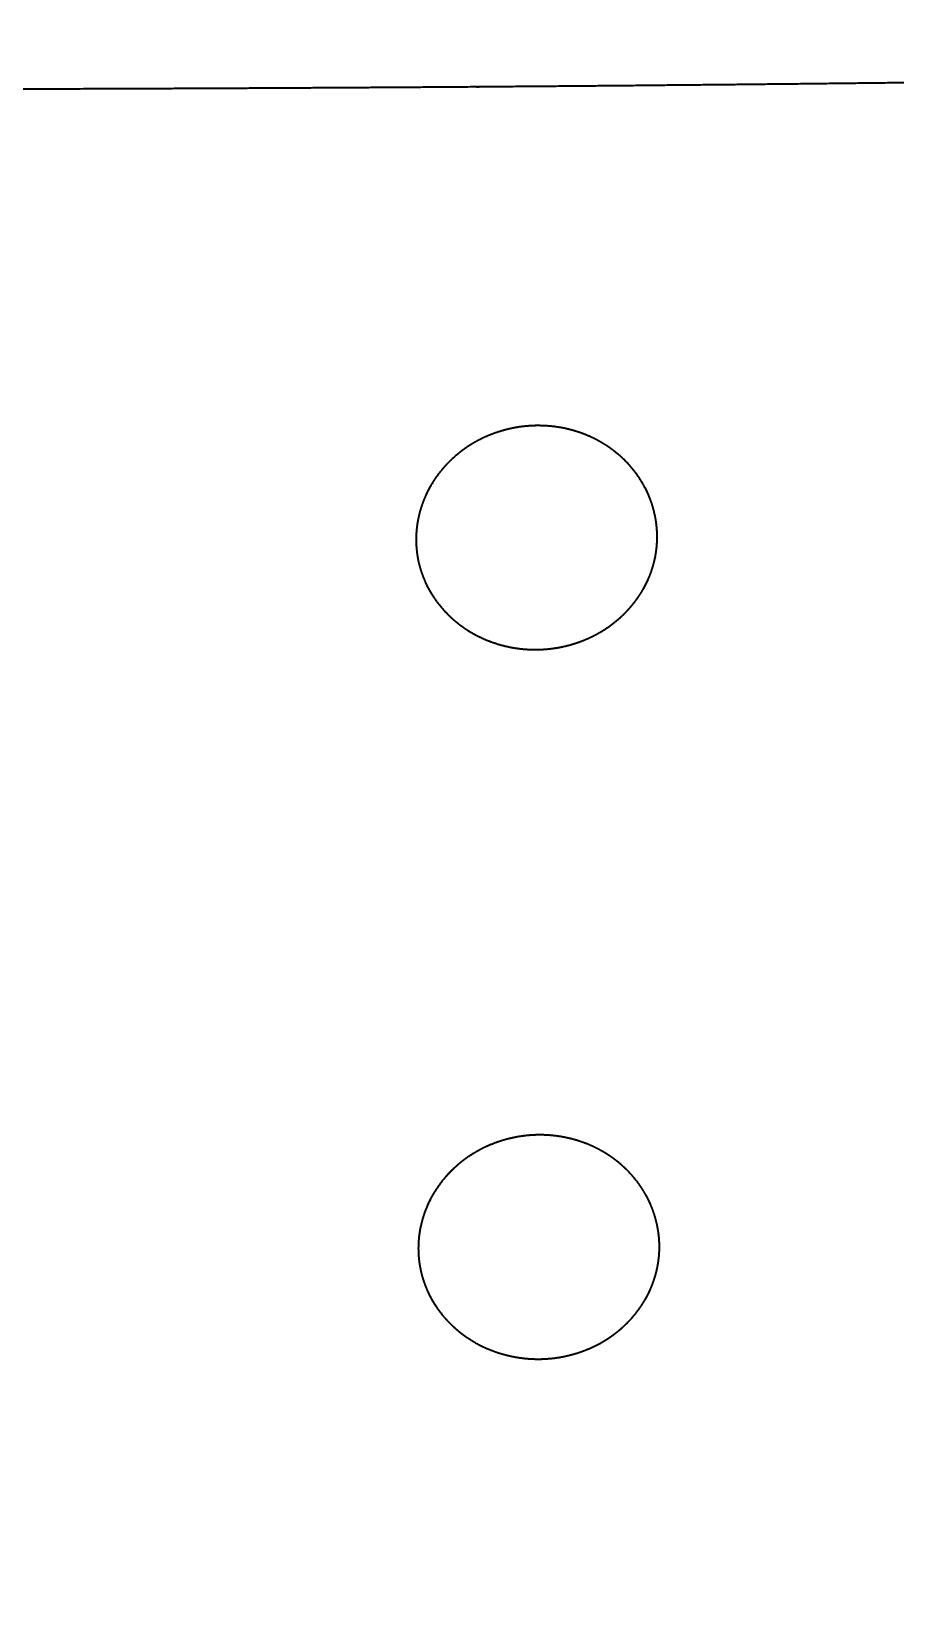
# Model space of a CAD drawing. Header units: millimetres. Extents: x 0 to 2650, y -1173 to 718.
# Drawn here: x 743.1 to 875.6, y 474.3 to 717.9 of the extents above; entities that cross this region are included whole.
import ezdxf

# ---------------------------------------------------------------- set-up
doc = ezdxf.new("R2010")
doc.units = ezdxf.units.MM
doc.layers.add('Blocks', color=7, linetype='Continuous')
doc.layers.add('Blocks$Inner', color=7, linetype='Continuous', lineweight=25, true_color=0x007f00)
doc.layers.add('Blocks$Outline', color=7, linetype='Continuous', lineweight=35, true_color=0xff3f3f)

# ---------------------------------------------------------------- blocks, each defined once
blk = doc.blocks.new('Balcony Lounge Bench Front')
at = {"layer": 'Blocks$Inner'}
for points, knots in [([(1229.03, 717.67), (1217.41, 717.37), (1205.79, 717.05), (1194.16, 716.74), (1170.93, 716.12), (1147.69, 715.51), (1124.44, 714.92), (1105.37, 714.44), (1085.8, 713.96), (1065.73, 713.49), (1038.53, 712.85), (1011.88, 712.28), (985.8, 711.77), (985.48, 711.76), (985.16, 711.76), (984.84, 711.75), (964.78, 711.36), (944.61, 711.01), (924.33, 710.69), (909.44, 710.46), (894.76, 710.26), (880.3, 710.08), (866.32, 709.91), (852.72, 709.76), (839.5, 709.64), (839.34, 709.64), (839.19, 709.64), (839.03, 709.63), (815.29, 709.41), (791.32, 709.25), (767.57, 709.15), (746.77, 709.06), (725.79, 709.01), (704.99, 709.01)], [483.749244, 483.749244, 483.749244, 483.749244, 518.814716, 518.814716, 518.814716, 588.890593, 588.890593, 588.890593, 647.860592, 647.860592, 647.860592, 728.074023, 728.074023, 728.074023, 729.039601, 729.039601, 729.039601, 789.695526, 789.695526, 789.695526, 833.799507, 833.799507, 833.799507, 874.65809, 874.65809, 874.65809, 875.123687, 875.123687, 875.123687, 946.622931, 946.622931, 946.622931, 1009.202222, 1009.202222, 1009.202222, 1009.202222]), ([(820.8, 657.46), (820.69, 657.46), (820.59, 657.46), (820.49, 657.46), (819.98, 657.45), (819.47, 657.42), (818.36, 657.32), (817.76, 657.23), (815.97, 656.89), (814.81, 656.56), (813.12, 655.9), (812.56, 655.66), (811.48, 655.12), (810.96, 654.83), (809.95, 654.2), (809.46, 653.86), (808.76, 653.32), (808.53, 653.13), (808.07, 652.75), (807.85, 652.55), (806.76, 651.54), (805.99, 650.66), (804.97, 649.26), (804.65, 648.77), (804.22, 648.02), (804.08, 647.76), (803.81, 647.25), (803.69, 646.99), (803.1, 645.68), (802.74, 644.6), (802.43, 643.22), (802.38, 642.94), (802.28, 642.38), (802.24, 642.09), (802.15, 641.25), (802.11, 640.68), (802.11, 640.07), (802.11, 640.02), (802.11, 639.97)], [131.335763, 131.335763, 131.335763, 131.335763, 131.786302, 131.786302, 131.786302, 133.992701, 133.992701, 136.649183, 136.649183, 141.962148, 141.962148, 144.61863, 144.61863, 147.275112, 147.275112, 149.931595, 149.931595, 151.259836, 151.259836, 152.588077, 152.588077, 157.901041, 157.901041, 160.557524, 160.557524, 161.885765, 161.885765, 163.214006, 163.214006, 168.52697, 168.52697, 169.855211, 169.855211, 171.183453, 171.183453, 173.839935, 173.839935, 174.074112, 174.074112, 174.074112, 174.074112]), ([(802.11, 639.97), (802.11, 638.94), (802.21, 637.92), (802.41, 636.9), (802.46, 636.63), (802.52, 636.37), (802.59, 636.1), (802.66, 635.84), (802.73, 635.58), (802.81, 635.32), (802.98, 634.8), (803.16, 634.29), (803.38, 633.79), (803.59, 633.28), (803.83, 632.79), (804.1, 632.31), (804.24, 632.06), (804.38, 631.82), (804.53, 631.59), (804.67, 631.35), (804.83, 631.11), (804.99, 630.88), (805.63, 629.96), (806.36, 629.1), (807.2, 628.3), (807.61, 627.9), (808.05, 627.52), (808.51, 627.16), (808.74, 626.97), (808.98, 626.8), (809.22, 626.63), (809.46, 626.46), (809.7, 626.29), (809.95, 626.13), (810.95, 625.49), (812.01, 624.95), (813.14, 624.5), (813.7, 624.28), (814.29, 624.08), (814.88, 623.9), (815.46, 623.73), (816.06, 623.59), (816.66, 623.47), (817.88, 623.24), (819.1, 623.12), (820.35, 623.12)], [174.074112, 174.074112, 174.074112, 174.074112, 177.612629, 177.612629, 177.612629, 178.545724, 178.545724, 178.545724, 179.4738, 179.4738, 179.4738, 181.321173, 181.321173, 181.321173, 183.170988, 183.170988, 183.170988, 184.102138, 184.102138, 184.102138, 185.036877, 185.036877, 185.036877, 188.748056, 188.748056, 188.748056, 190.61122, 190.61122, 190.61122, 191.548091, 191.548091, 191.548091, 192.479613, 192.479613, 192.479613, 196.199449, 196.199449, 196.199449, 198.074919, 198.074919, 198.074919, 199.937561, 199.937561, 199.937561, 203.671468, 203.671468, 203.671468, 203.671468]), ([(820.35, 623.12), (821.6, 623.12), (822.83, 623.23), (824.06, 623.45), (824.66, 623.57), (825.27, 623.71), (825.86, 623.88), (826.46, 624.05), (827.05, 624.25), (827.62, 624.47), (828.77, 624.92), (829.85, 625.46), (830.88, 626.1), (831.13, 626.26), (831.38, 626.43), (831.63, 626.6), (831.88, 626.77), (832.12, 626.95), (832.36, 627.14), (832.83, 627.5), (833.29, 627.89), (833.72, 628.29), (834.58, 629.1), (835.34, 629.97), (836.01, 630.91), (836.18, 631.14), (836.34, 631.38), (836.49, 631.62), (836.65, 631.86), (836.8, 632.1), (836.94, 632.35), (837.22, 632.84), (837.47, 633.34), (837.7, 633.85), (837.93, 634.36), (838.13, 634.88), (838.3, 635.4), (838.39, 635.67), (838.47, 635.93), (838.54, 636.2), (838.61, 636.46), (838.68, 636.73), (838.74, 637), (838.97, 638.07), (839.09, 639.15), (839.1, 640.23), (839.11, 640.28), (839.11, 640.33), (839.11, 640.39)], [203.671468, 203.671468, 203.671468, 203.671468, 207.404485, 207.404485, 207.404485, 209.266045, 209.266045, 209.266045, 211.13973, 211.13973, 211.13973, 214.855477, 214.855477, 214.855477, 215.786107, 215.786107, 215.786107, 216.72184, 216.72184, 216.72184, 218.581128, 218.581128, 218.581128, 222.28809, 222.28809, 222.28809, 223.221536, 223.221536, 223.221536, 224.150113, 224.150113, 224.150113, 225.996261, 225.996261, 225.996261, 227.842091, 227.842091, 227.842091, 228.770281, 228.770281, 228.770281, 229.702183, 229.702183, 229.702183, 233.398222, 233.398222, 233.398222, 233.570617, 233.570617, 233.570617, 233.570617]), ([(821.04, 548.69), (820.99, 548.69), (820.94, 548.69), (820.88, 548.69), (820.33, 548.68), (819.77, 548.65), (818.61, 548.54), (818, 548.45), (816.22, 548.11), (815.06, 547.78), (813.38, 547.12), (812.82, 546.88), (811.75, 546.34), (811.23, 546.04), (810.22, 545.41), (809.73, 545.08), (809.03, 544.54), (808.8, 544.35), (808.35, 543.97), (808.13, 543.77), (807.04, 542.76), (806.27, 541.88), (805.26, 540.47), (804.95, 539.99), (804.52, 539.23), (804.38, 538.98), (804.12, 538.46), (803.99, 538.2), (803.41, 536.9), (803.06, 535.82), (802.76, 534.43), (802.7, 534.15), (802.61, 533.59), (802.57, 533.31), (802.48, 532.46), (802.45, 531.9), (802.45, 531.31), (802.45, 531.29), (802.45, 531.26)], [117.911785, 117.911785, 117.911785, 117.911785, 118.072678, 118.072678, 118.072678, 119.737755, 119.737755, 121.563588, 121.563588, 125.215253, 125.215253, 127.041085, 127.041085, 128.866918, 128.866918, 130.69275, 130.69275, 131.605666, 131.605666, 132.518582, 132.518582, 136.170247, 136.170247, 137.99608, 137.99608, 138.908996, 138.908996, 139.821912, 139.821912, 143.473577, 143.473577, 144.386493, 144.386493, 145.29941, 145.29941, 147.125242, 147.125242, 147.203104, 147.203104, 147.203104, 147.203104]), ([(802.45, 531.26), (802.45, 530.2), (802.55, 529.16), (802.77, 528.12), (802.82, 527.85), (802.88, 527.58), (802.95, 527.32), (803.02, 527.05), (803.09, 526.79), (803.18, 526.53), (803.34, 526.01), (803.53, 525.5), (803.75, 525), (803.97, 524.49), (804.21, 524), (804.48, 523.51), (804.62, 523.27), (804.76, 523.03), (804.91, 522.79), (805.06, 522.55), (805.22, 522.32), (805.38, 522.08), (806.03, 521.16), (806.77, 520.3), (807.6, 519.5), (808.02, 519.1), (808.47, 518.72), (808.93, 518.35), (809.16, 518.17), (809.4, 517.99), (809.64, 517.82), (809.88, 517.65), (810.13, 517.49), (810.38, 517.33), (811.39, 516.69), (812.45, 516.14), (813.58, 515.7), (814.15, 515.47), (814.74, 515.27), (815.33, 515.1), (815.91, 514.93), (816.51, 514.79), (817.12, 514.67), (818.33, 514.44), (819.56, 514.32), (820.81, 514.32)], [147.203104, 147.203104, 147.203104, 147.203104, 150.824014, 150.824014, 150.824014, 151.756711, 151.756711, 151.756711, 152.68447, 152.68447, 152.68447, 154.530981, 154.530981, 154.530981, 156.379655, 156.379655, 156.379655, 157.310137, 157.310137, 157.310137, 158.244446, 158.244446, 158.244446, 161.953868, 161.953868, 161.953868, 163.815838, 163.815838, 163.815838, 164.752323, 164.752323, 164.752323, 165.683491, 165.683491, 165.683491, 169.401649, 169.401649, 169.401649, 171.276296, 171.276296, 171.276296, 173.138255, 173.138255, 173.138255, 176.870721, 176.870721, 176.870721, 176.870721]), ([(820.81, 514.32), (822.06, 514.32), (823.29, 514.43), (824.51, 514.66), (825.12, 514.78), (825.72, 514.92), (826.31, 515.09), (826.91, 515.26), (827.5, 515.46), (828.07, 515.68), (829.21, 516.13), (830.29, 516.67), (831.31, 517.31), (831.56, 517.47), (831.81, 517.64), (832.06, 517.81), (832.3, 517.98), (832.54, 518.16), (832.78, 518.34), (833.25, 518.71), (833.7, 519.09), (834.13, 519.5), (834.98, 520.3), (835.74, 521.17), (836.4, 522.11), (836.57, 522.34), (836.73, 522.58), (836.88, 522.82), (837.03, 523.06), (837.18, 523.3), (837.32, 523.55), (837.6, 524.04), (837.85, 524.54), (838.07, 525.04), (838.3, 525.55), (838.49, 526.07), (838.66, 526.59), (838.75, 526.86), (838.83, 527.12), (838.9, 527.39), (838.97, 527.65), (839.04, 527.92), (839.09, 528.19), (839.32, 529.26), (839.44, 530.34), (839.45, 531.43), (839.45, 531.45), (839.45, 531.48), (839.45, 531.51)], [176.870721, 176.870721, 176.870721, 176.870721, 180.602305, 180.602305, 180.602305, 182.463197, 182.463197, 182.463197, 184.336105, 184.336105, 184.336105, 188.05033, 188.05033, 188.05033, 188.980621, 188.980621, 188.980621, 189.915981, 189.915981, 189.915981, 191.774444, 191.774444, 191.774444, 195.479815, 195.479815, 195.479815, 196.412872, 196.412872, 196.412872, 197.341075, 197.341075, 197.341075, 199.186439, 199.186439, 199.186439, 201.031376, 201.031376, 201.031376, 201.959056, 201.959056, 201.959056, 202.890538, 202.890538, 202.890538, 206.584629, 206.584629, 206.584629, 206.677126, 206.677126, 206.677126, 206.677126])]:
    blk.add_open_spline(points, degree=3, knots=knots, dxfattribs=at)
for points, weights, knots in [([(839.11, 640.39), (839.11, 640.9), (839.08, 641.41), (839.03, 641.92), (839.01, 642.21), (838.97, 642.49), (838.93, 642.77), (838.89, 643.05), (838.84, 643.33), (838.78, 643.61), (838.56, 644.72), (838.22, 645.79), (837.77, 646.84), (837.54, 647.36), (837.29, 647.87), (837, 648.37), (836.72, 648.87), (836.42, 649.36), (836.09, 649.82), (835.43, 650.76), (834.68, 651.63), (833.83, 652.43), (832.97, 653.23), (832.05, 653.95), (831.05, 654.57), (830.56, 654.88), (830.04, 655.17), (829.51, 655.44), (828.98, 655.7), (828.43, 655.95), (827.87, 656.16), (826.75, 656.59), (825.6, 656.92), (824.42, 657.14), (823.83, 657.24), (823.23, 657.33), (822.62, 657.38), (822.01, 657.44), (821.4, 657.46), (820.8, 657.46)], [1.00000013435, 1.00000013476, 1.00000013519, 1.00000013563, 1.00000013587, 1.00000013611, 1.00000013636, 1.00000013661, 1.00000013685, 1.0000001371, 1.0000001381, 1.00000013913, 1.00000014019, 1.00000014072, 1.00000014126, 1.0000001418, 1.00000014234, 1.00000014288, 1.00000014341, 1.00000014448, 1.00000014555, 1.00000014661, 1.00000014767, 1.00000014868, 1.00000014964, 1.00000015012, 1.00000015059, 1.00000015104, 1.0000001515, 1.00000015194, 1.00000015236, 1.00000015319, 1.00000015394, 1.00000015459, 1.00000015491, 1.00000015521, 1.00000015548, 1.00000010369, 1.00000005186, 1], [233.570617, 233.570617, 233.570617, 233.570617, 235.230975, 235.230975, 235.230975, 236.151787, 236.151787, 236.151787, 237.067233, 237.067233, 237.067233, 240.720174, 240.720174, 240.720174, 242.560656, 242.560656, 242.560656, 244.388115, 244.388115, 244.388115, 248.048064, 248.048064, 248.048064, 251.706973, 251.706973, 251.706973, 253.530509, 253.530509, 253.530509, 255.367019, 255.367019, 255.367019, 259.009376, 259.009376, 259.009376, 260.83889, 260.83889, 260.83889, 262.671526, 262.671526, 262.671526, 262.671526]), ([(839.45, 531.51), (839.45, 532.04), (839.42, 532.58), (839.37, 533.12), (839.34, 533.4), (839.3, 533.69), (839.26, 533.97), (839.21, 534.25), (839.16, 534.53), (839.11, 534.81), (838.88, 535.91), (838.53, 536.99), (838.08, 538.04), (837.85, 538.56), (837.59, 539.08), (837.31, 539.58), (837.02, 540.08), (836.72, 540.56), (836.39, 541.03), (835.72, 541.97), (834.96, 542.84), (834.11, 543.64), (833.68, 544.05), (833.23, 544.43), (832.77, 544.79), (832.3, 545.14), (831.82, 545.48), (831.32, 545.79), (830.82, 546.1), (830.31, 546.39), (829.77, 546.66), (829.24, 546.92), (828.69, 547.17), (828.13, 547.39), (827.01, 547.82), (825.86, 548.14), (824.67, 548.36), (824.08, 548.47), (823.48, 548.55), (822.87, 548.61), (822.26, 548.66), (821.65, 548.69), (821.04, 548.69)], [1.00000003877, 1.00000003889, 1.00000003901, 1.00000003913, 1.0000000392, 1.00000003926, 1.00000003933, 1.0000000394, 1.00000003946, 1.00000003953, 1.0000000398, 1.00000004006, 1.00000004034, 1.00000004048, 1.00000004061, 1.00000004075, 1.00000004089, 1.00000004103, 1.00000004116, 1.00000004143, 1.0000000417, 1.00000004196, 1.00000004209, 1.00000004221, 1.00000004233, 1.00000004246, 1.00000004258, 1.00000004269, 1.00000004281, 1.00000004292, 1.00000004303, 1.00000004313, 1.00000004324, 1.00000004333, 1.00000004353, 1.0000000437, 1.00000004384, 1.00000004391, 1.00000004397, 1.00000004403, 1.00000002936, 1.00000001468, 1], [206.677126, 206.677126, 206.677126, 206.677126, 208.415587, 208.415587, 208.415587, 209.335909, 209.335909, 209.335909, 210.250833, 210.250833, 210.250833, 213.900408, 213.900408, 213.900408, 215.738889, 215.738889, 215.738889, 217.56443, 217.56443, 217.56443, 221.219472, 221.219472, 221.219472, 223.051682, 223.051682, 223.051682, 224.869678, 224.869678, 224.869678, 226.690883, 226.690883, 226.690883, 228.525279, 228.525279, 228.525279, 232.164131, 232.164131, 232.164131, 233.992144, 233.992144, 233.992144, 235.82357, 235.82357, 235.82357, 235.82357])]:
    blk.add_rational_spline(points, weights, degree=3, knots=knots, dxfattribs=at)
at = {"layer": 'Blocks$Outline'}
for points, weights, knots in [([(1272.78, 7.4), (1272.85, 7.4), (1272.91, 7.41), (1272.98, 7.41), (1271.81, 102.57), (1270.65, 197.73), (1269.49, 292.89), (1269.09, 325.86), (1268.67, 359.69), (1268.27, 392.46), (1266.98, 498.05), (1265.69, 603.64), (1264.4, 709.23), (1264.4, 709.5), (1264.39, 710.03), (1264.38, 710.81), (1264.37, 711.57), (1264.37, 712.31), (1264.36, 713.01), (1264.35, 713.67), (1264.34, 714.3), (1264.34, 714.89), (1264.33, 715.43), (1264.33, 715.92), (1264.32, 716.36), (1264.32, 716.75), (1264.31, 717.08), (1264.31, 717.35), (1264.3, 717.57), (1264.3, 717.73), (1264.3, 717.79), (1264.3, 717.83), (1258.46, 717.85), (1252.62, 717.85), (1246.77, 717.84), (1243.76, 717.84), (1240.97, 717.85), (1237.96, 717.82), (1234.99, 717.8), (1231.99, 717.75), (1229.03, 717.67), (1217.41, 717.37), (1205.79, 717.05), (1194.16, 716.74), (1170.93, 716.12), (1147.69, 715.51), (1124.44, 714.92), (1105.37, 714.44), (1085.8, 713.96), (1065.73, 713.49), (1038.53, 712.85), (1011.88, 712.28), (985.8, 711.77), (985.48, 711.76), (985.16, 711.76), (984.84, 711.75), (964.78, 711.36), (944.61, 711.01), (924.33, 710.69), (909.44, 710.46), (894.76, 710.26), (880.3, 710.08), (866.32, 709.91), (852.72, 709.76), (839.5, 709.64), (839.34, 709.64), (839.19, 709.64), (839.03, 709.63), (815.29, 709.41), (791.32, 709.25), (767.57, 709.15), (746.77, 709.06), (725.79, 709.01), (704.99, 709.01), (684.2, 709.01), (663.22, 709.06), (642.42, 709.15), (618.67, 709.25), (594.7, 709.41), (570.96, 709.63), (570.8, 709.64), (570.65, 709.64), (570.49, 709.64), (557.27, 709.76), (543.66, 709.91), (529.69, 710.08), (515.22, 710.26), (500.55, 710.46), (485.66, 710.69), (465.38, 711.01), (445.21, 711.36), (425.15, 711.75), (424.83, 711.76), (424.51, 711.76), (424.19, 711.77), (398.11, 712.28), (371.46, 712.85), (344.26, 713.49), (324.19, 713.96), (304.62, 714.44), (285.55, 714.92), (262.3, 715.51), (239.06, 716.12), (215.83, 716.74), (204.2, 717.05), (192.58, 717.37), (180.96, 717.67), (178, 717.75), (175, 717.8), (172.03, 717.82), (169.02, 717.85), (166.23, 717.84), (163.21, 717.84), (157.37, 717.85), (151.53, 717.85), (145.69, 717.83), (145.69, 717.79), (145.69, 717.73), (145.69, 717.57), (145.68, 717.35), (145.68, 717.08), (145.67, 716.75), (145.67, 716.36), (145.66, 715.92), (145.66, 715.43), (145.65, 714.89), (145.65, 714.3), (145.64, 713.67), (145.63, 713.01), (145.62, 712.31), (145.61, 711.57), (145.61, 710.81), (145.6, 710.03), (145.59, 709.5), (145.59, 709.23), (144.3, 603.64), (143.01, 498.05), (141.72, 392.46), (141.32, 359.69), (140.9, 325.86), (140.5, 292.89), (139.34, 197.73), (138.18, 102.57), (137.01, 7.41), (137.08, 7.41), (137.14, 7.4), (137.21, 7.4)], [1, 1, 1, 1, 1, 1, 1, 0.98089198336, 0.98089198336, 1, 1, 1, 1, 1, 1, 1, 1, 1, 1, 1, 1, 1, 1, 1, 1, 1, 1, 1, 1, 1, 1, 1, 1, 1, 1, 1, 1, 1, 1, 1, 1, 1, 1, 1, 1, 1, 1, 1, 1, 1, 1, 1, 1, 1, 1, 1, 1, 1, 1, 1, 1, 1, 1, 1, 1, 1, 1, 1, 1, 1, 1, 1, 1, 1, 1, 1, 1, 1, 1, 1, 1, 1, 1, 1, 1, 1, 1, 1, 1, 1, 1, 1, 1, 1, 1, 1, 1, 1, 1, 1, 1, 1, 1, 1, 1, 1, 1, 1, 1, 1, 1, 1, 1, 1, 1, 1, 1, 1, 1, 1, 1, 1, 1, 1, 1, 1, 1, 1, 1, 1, 1, 1, 1, 1, 1, 1, 1, 1, 0.98089198336, 0.98089198336, 1, 1, 1, 1, 1, 1, 1], [0.991235, 0.991235, 0.991235, 0.991235, 1, 1, 1, 2, 2, 2, 104.520259, 104.520259, 104.520259, 431.459196, 431.459196, 431.459196, 432.459196, 433.459196, 434.459196, 435.459196, 436.459196, 437.459196, 438.459196, 439.459196, 440.459196, 441.459196, 442.459196, 443.459196, 444.459196, 445.459196, 446.459196, 447.459196, 448.459196, 448.459196, 448.459196, 465.98297, 465.98297, 465.98297, 474.803647, 474.803647, 474.803647, 483.749244, 483.749244, 483.749244, 518.814716, 518.814716, 518.814716, 588.890593, 588.890593, 588.890593, 647.860592, 647.860592, 647.860592, 728.074023, 728.074023, 728.074023, 729.039601, 729.039601, 729.039601, 789.695526, 789.695526, 789.695526, 833.799507, 833.799507, 833.799507, 874.65809, 874.65809, 874.65809, 875.123687, 875.123687, 875.123687, 946.622931, 946.622931, 946.622931, 1009.202222, 1009.202222, 1009.202222, 1071.781512, 1071.781512, 1071.781512, 1143.280756, 1143.280756, 1143.280756, 1143.746353, 1143.746353, 1143.746353, 1184.604936, 1184.604936, 1184.604936, 1228.708918, 1228.708918, 1228.708918, 1289.364842, 1289.364842, 1289.364842, 1290.33042, 1290.33042, 1290.33042, 1370.543851, 1370.543851, 1370.543851, 1429.51385, 1429.51385, 1429.51385, 1499.589727, 1499.589727, 1499.589727, 1534.655199, 1534.655199, 1534.655199, 1543.600796, 1543.600796, 1543.600796, 1552.421473, 1552.421473, 1552.421473, 1569.945248, 1569.945248, 1569.945248, 1570.945248, 1571.945248, 1572.945248, 1573.945248, 1574.945248, 1575.945248, 1576.945248, 1577.945248, 1578.945248, 1579.945248, 1580.945248, 1581.945248, 1582.945248, 1583.945248, 1584.945248, 1585.945248, 1586.945248, 1586.945248, 1586.945248, 1913.884184, 1913.884184, 1913.884184, 2016.404443, 2016.404443, 2016.404443, 2017.404443, 2017.404443, 2017.404443, 2017.413208, 2017.413208, 2017.413208, 2017.413208]), ([(820.8, 657.46), (821.4, 657.46), (822.01, 657.44), (822.62, 657.38), (823.23, 657.33), (823.83, 657.24), (824.42, 657.14), (825.6, 656.92), (826.75, 656.59), (827.87, 656.16), (828.43, 655.95), (828.98, 655.7), (829.51, 655.44), (830.04, 655.17), (830.56, 654.88), (831.05, 654.57), (832.05, 653.95), (832.97, 653.23), (833.83, 652.43), (834.68, 651.63), (835.43, 650.76), (836.09, 649.82), (836.42, 649.36), (836.72, 648.87), (837, 648.37), (837.29, 647.87), (837.54, 647.36), (837.77, 646.84), (838.22, 645.79), (838.56, 644.72), (838.78, 643.61), (838.84, 643.33), (838.89, 643.05), (838.93, 642.77), (838.97, 642.49), (839.01, 642.21), (839.03, 641.92), (839.08, 641.41), (839.11, 640.9), (839.11, 640.39), (839.11, 640.33), (839.11, 640.28), (839.1, 640.23), (839.09, 639.15), (838.97, 638.07), (838.74, 637), (838.68, 636.73), (838.61, 636.46), (838.54, 636.2), (838.47, 635.93), (838.39, 635.67), (838.3, 635.4), (838.13, 634.88), (837.93, 634.36), (837.7, 633.85), (837.47, 633.34), (837.22, 632.84), (836.94, 632.35), (836.8, 632.1), (836.65, 631.86), (836.49, 631.62), (836.34, 631.38), (836.18, 631.14), (836.01, 630.91), (835.34, 629.97), (834.58, 629.1), (833.72, 628.29), (833.29, 627.89), (832.83, 627.5), (832.36, 627.14), (832.12, 626.95), (831.88, 626.77), (831.63, 626.6), (831.38, 626.43), (831.13, 626.26), (830.88, 626.1), (829.85, 625.46), (828.77, 624.92), (827.62, 624.47), (827.05, 624.25), (826.46, 624.05), (825.86, 623.88), (825.27, 623.71), (824.66, 623.57), (824.06, 623.45), (822.83, 623.23), (821.6, 623.12), (820.35, 623.12), (819.1, 623.12), (817.88, 623.24), (816.66, 623.47), (816.06, 623.59), (815.46, 623.73), (814.88, 623.9), (814.29, 624.08), (813.7, 624.28), (813.14, 624.5), (812.01, 624.95), (810.95, 625.49), (809.95, 626.13), (809.7, 626.29), (809.46, 626.46), (809.22, 626.63), (808.98, 626.8), (808.74, 626.97), (808.51, 627.16), (808.05, 627.52), (807.61, 627.9), (807.2, 628.3), (806.36, 629.1), (805.63, 629.96), (804.99, 630.88), (804.83, 631.11), (804.67, 631.35), (804.53, 631.59), (804.38, 631.82), (804.24, 632.06), (804.1, 632.31), (803.83, 632.79), (803.59, 633.28), (803.38, 633.79), (803.16, 634.29), (802.98, 634.8), (802.81, 635.32), (802.73, 635.58), (802.66, 635.84), (802.59, 636.1), (802.52, 636.37), (802.46, 636.63), (802.41, 636.9), (802.21, 637.92), (802.11, 638.94), (802.11, 639.97), (802.11, 640.02), (802.11, 640.07), (802.11, 640.68), (802.15, 641.25), (802.24, 642.09), (802.28, 642.38), (802.38, 642.94), (802.43, 643.22), (802.74, 644.6), (803.1, 645.68), (803.69, 646.99), (803.81, 647.25), (804.08, 647.76), (804.22, 648.02), (804.65, 648.77), (804.97, 649.26), (805.99, 650.66), (806.76, 651.54), (807.85, 652.55), (808.07, 652.75), (808.53, 653.13), (808.76, 653.32), (809.46, 653.86), (809.95, 654.2), (810.96, 654.83), (811.48, 655.12), (812.56, 655.66), (813.12, 655.9), (814.81, 656.56), (815.97, 656.89), (817.76, 657.23), (818.36, 657.32), (819.47, 657.42), (819.98, 657.45), (820.49, 657.46), (820.59, 657.46), (820.69, 657.46), (820.8, 657.46)], [0.999999865652, 0.99999991751, 0.999999969338, 1.00000002114, 1.00000002086, 1.00000002056, 1.00000002024, 1.00000001959, 1.00000001884, 1.00000001801, 1.00000001759, 1.00000001715, 1.0000000167, 1.00000001624, 1.00000001577, 1.00000001529, 1.00000001433, 1.00000001332, 1.00000001226, 1.0000000112, 1.00000001014, 1.00000000906, 1.00000000853, 1.00000000799, 1.00000000745, 1.00000000691, 1.00000000637, 1.00000000584, 1.00000000478, 1.00000000375, 1.00000000275, 1.0000000025, 1.00000000226, 1.00000000201, 1.00000000176, 1.00000000152, 1.00000000128, 1.00000000084, 1.00000000041, 1, 1, 1, 1, 1, 1, 1, 1, 1, 1, 1, 1, 1, 1, 1, 1, 1, 1, 1, 1, 1, 1, 1, 1, 1, 1, 1, 1, 1, 1, 1, 1, 1, 1, 1, 1, 1, 1, 1, 1, 1, 1, 1, 1, 1, 1, 1, 1, 1, 1, 1, 1, 1, 1, 1, 1, 1, 1, 1, 1, 1, 1, 1, 1, 1, 1, 1, 1, 1, 1, 1, 1, 1, 1, 1, 1, 1, 1, 1, 1, 1, 1, 1, 1, 1, 1, 1, 1, 1, 1, 1, 1, 1, 1, 1, 1, 1, 1, 1, 1, 1, 1, 1, 1, 1, 1, 1, 1, 1, 1, 1, 1, 1, 1, 1, 1, 1, 1, 1, 1, 1, 1, 1, 1, 1, 1, 1, 1, 1, 1, 1, 1], [-262.671526, -262.671526, -262.671526, -262.671526, -260.83889, -260.83889, -260.83889, -259.009376, -259.009376, -259.009376, -255.367019, -255.367019, -255.367019, -253.530509, -253.530509, -253.530509, -251.706973, -251.706973, -251.706973, -248.048064, -248.048064, -248.048064, -244.388115, -244.388115, -244.388115, -242.560656, -242.560656, -242.560656, -240.720174, -240.720174, -240.720174, -237.067233, -237.067233, -237.067233, -236.151787, -236.151787, -236.151787, -235.230975, -235.230975, -235.230975, -233.570617, -233.570617, -233.570617, -233.398222, -233.398222, -233.398222, -229.702183, -229.702183, -229.702183, -228.770281, -228.770281, -228.770281, -227.842091, -227.842091, -227.842091, -225.996261, -225.996261, -225.996261, -224.150113, -224.150113, -224.150113, -223.221536, -223.221536, -223.221536, -222.28809, -222.28809, -222.28809, -218.581128, -218.581128, -218.581128, -216.72184, -216.72184, -216.72184, -215.786107, -215.786107, -215.786107, -214.855477, -214.855477, -214.855477, -211.13973, -211.13973, -211.13973, -209.266045, -209.266045, -209.266045, -207.404485, -207.404485, -207.404485, -203.671468, -203.671468, -203.671468, -199.937561, -199.937561, -199.937561, -198.074919, -198.074919, -198.074919, -196.199449, -196.199449, -196.199449, -192.479613, -192.479613, -192.479613, -191.548091, -191.548091, -191.548091, -190.61122, -190.61122, -190.61122, -188.748056, -188.748056, -188.748056, -185.036877, -185.036877, -185.036877, -184.102138, -184.102138, -184.102138, -183.170988, -183.170988, -183.170988, -181.321173, -181.321173, -181.321173, -179.4738, -179.4738, -179.4738, -178.545724, -178.545724, -178.545724, -177.612629, -177.612629, -177.612629, -174.074112, -174.074112, -174.074112, -173.839935, -173.839935, -171.183453, -171.183453, -169.855211, -169.855211, -168.52697, -168.52697, -163.214006, -163.214006, -161.885765, -161.885765, -160.557524, -160.557524, -157.901041, -157.901041, -152.588077, -152.588077, -151.259836, -151.259836, -149.931595, -149.931595, -147.275112, -147.275112, -144.61863, -144.61863, -141.962148, -141.962148, -136.649183, -136.649183, -133.992701, -133.992701, -131.786302, -131.786302, -131.786302, -131.335763, -131.335763, -131.335763, -131.335763]), ([(821.04, 548.69), (821.65, 548.69), (822.26, 548.66), (822.87, 548.61), (823.48, 548.55), (824.08, 548.47), (824.67, 548.36), (825.86, 548.14), (827.01, 547.82), (828.13, 547.39), (828.69, 547.17), (829.24, 546.92), (829.77, 546.66), (830.31, 546.39), (830.82, 546.1), (831.32, 545.79), (831.82, 545.48), (832.3, 545.14), (832.77, 544.79), (833.23, 544.43), (833.68, 544.05), (834.11, 543.64), (834.96, 542.84), (835.72, 541.97), (836.39, 541.03), (836.72, 540.56), (837.02, 540.08), (837.31, 539.58), (837.59, 539.08), (837.85, 538.56), (838.08, 538.04), (838.53, 536.99), (838.88, 535.91), (839.11, 534.81), (839.16, 534.53), (839.21, 534.25), (839.26, 533.97), (839.3, 533.69), (839.34, 533.4), (839.37, 533.12), (839.42, 532.58), (839.45, 532.04), (839.45, 531.51), (839.45, 531.48), (839.45, 531.45), (839.45, 531.43), (839.44, 530.34), (839.32, 529.26), (839.09, 528.19), (839.04, 527.92), (838.97, 527.65), (838.9, 527.39), (838.83, 527.12), (838.75, 526.86), (838.66, 526.59), (838.49, 526.07), (838.3, 525.55), (838.07, 525.04), (837.85, 524.54), (837.6, 524.04), (837.32, 523.55), (837.18, 523.3), (837.03, 523.06), (836.88, 522.82), (836.73, 522.58), (836.57, 522.34), (836.4, 522.11), (835.74, 521.17), (834.98, 520.3), (834.13, 519.5), (833.7, 519.09), (833.25, 518.71), (832.78, 518.34), (832.54, 518.16), (832.3, 517.98), (832.06, 517.81), (831.81, 517.64), (831.56, 517.47), (831.31, 517.31), (830.29, 516.67), (829.21, 516.13), (828.07, 515.68), (827.5, 515.46), (826.91, 515.26), (826.31, 515.09), (825.72, 514.92), (825.12, 514.78), (824.51, 514.66), (823.29, 514.43), (822.06, 514.32), (820.81, 514.32), (819.56, 514.32), (818.33, 514.44), (817.12, 514.67), (816.51, 514.79), (815.91, 514.93), (815.33, 515.1), (814.74, 515.27), (814.15, 515.47), (813.58, 515.7), (812.45, 516.14), (811.39, 516.69), (810.38, 517.33), (810.13, 517.49), (809.88, 517.65), (809.64, 517.82), (809.4, 517.99), (809.16, 518.17), (808.93, 518.35), (808.47, 518.72), (808.02, 519.1), (807.6, 519.5), (806.77, 520.3), (806.03, 521.16), (805.38, 522.08), (805.22, 522.32), (805.06, 522.55), (804.91, 522.79), (804.76, 523.03), (804.62, 523.27), (804.48, 523.51), (804.21, 524), (803.97, 524.49), (803.75, 525), (803.53, 525.5), (803.34, 526.01), (803.18, 526.53), (803.09, 526.79), (803.02, 527.05), (802.95, 527.32), (802.88, 527.58), (802.82, 527.85), (802.77, 528.12), (802.55, 529.16), (802.45, 530.2), (802.45, 531.26), (802.45, 531.29), (802.45, 531.31), (802.45, 531.9), (802.48, 532.46), (802.57, 533.31), (802.61, 533.59), (802.7, 534.15), (802.76, 534.43), (803.06, 535.82), (803.41, 536.9), (803.99, 538.2), (804.12, 538.46), (804.38, 538.98), (804.52, 539.23), (804.95, 539.99), (805.26, 540.47), (806.27, 541.88), (807.04, 542.76), (808.13, 543.77), (808.35, 543.97), (808.8, 544.35), (809.03, 544.54), (809.73, 545.08), (810.22, 545.41), (811.23, 546.04), (811.75, 546.34), (812.82, 546.88), (813.38, 547.12), (815.06, 547.78), (816.22, 548.11), (818, 548.45), (818.61, 548.54), (819.77, 548.65), (820.33, 548.68), (820.88, 548.69), (820.94, 548.69), (820.99, 548.69), (821.04, 548.69)], [0.999999961232, 0.999999975917, 0.999999990593, 1.00000000526, 1.0000000052, 1.00000000514, 1.00000000507, 1.00000000493, 1.00000000476, 1.00000000456, 1.00000000447, 1.00000000436, 1.00000000426, 1.00000000415, 1.00000000404, 1.00000000392, 1.00000000381, 1.00000000369, 1.00000000357, 1.00000000344, 1.00000000332, 1.00000000319, 1.00000000293, 1.00000000266, 1.00000000239, 1.00000000226, 1.00000000212, 1.00000000198, 1.00000000185, 1.00000000171, 1.00000000157, 1.0000000013, 1.00000000103, 1.00000000076, 1.00000000069, 1.00000000063, 1.00000000056, 1.0000000005, 1.00000000043, 1.00000000037, 1.00000000024, 1.00000000012, 1, 1, 1, 1, 1, 1, 1, 1, 1, 1, 1, 1, 1, 1, 1, 1, 1, 1, 1, 1, 1, 1, 1, 1, 1, 1, 1, 1, 1, 1, 1, 1, 1, 1, 1, 1, 1, 1, 1, 1, 1, 1, 1, 1, 1, 1, 1, 1, 1, 1, 1, 1, 1, 1, 1, 1, 1, 1, 1, 1, 1, 1, 1, 1, 1, 1, 1, 1, 1, 1, 1, 1, 1, 1, 1, 1, 1, 1, 1, 1, 1, 1, 1, 1, 1, 1, 1, 1, 1, 1, 1, 1, 1, 1, 1, 1, 1, 1, 1, 1, 1, 1, 1, 1, 1, 1, 1, 1, 1, 1, 1, 1, 1, 1, 1, 1, 1, 1, 1, 1, 1, 1, 1, 1, 1, 1, 1, 1, 1, 1, 1, 1], [-235.82357, -235.82357, -235.82357, -235.82357, -233.992144, -233.992144, -233.992144, -232.164131, -232.164131, -232.164131, -228.525279, -228.525279, -228.525279, -226.690883, -226.690883, -226.690883, -224.869678, -224.869678, -224.869678, -223.051682, -223.051682, -223.051682, -221.219472, -221.219472, -221.219472, -217.56443, -217.56443, -217.56443, -215.738889, -215.738889, -215.738889, -213.900408, -213.900408, -213.900408, -210.250833, -210.250833, -210.250833, -209.335909, -209.335909, -209.335909, -208.415587, -208.415587, -208.415587, -206.677126, -206.677126, -206.677126, -206.584629, -206.584629, -206.584629, -202.890538, -202.890538, -202.890538, -201.959056, -201.959056, -201.959056, -201.031376, -201.031376, -201.031376, -199.186439, -199.186439, -199.186439, -197.341075, -197.341075, -197.341075, -196.412872, -196.412872, -196.412872, -195.479815, -195.479815, -195.479815, -191.774444, -191.774444, -191.774444, -189.915981, -189.915981, -189.915981, -188.980621, -188.980621, -188.980621, -188.05033, -188.05033, -188.05033, -184.336105, -184.336105, -184.336105, -182.463197, -182.463197, -182.463197, -180.602305, -180.602305, -180.602305, -176.870721, -176.870721, -176.870721, -173.138255, -173.138255, -173.138255, -171.276296, -171.276296, -171.276296, -169.401649, -169.401649, -169.401649, -165.683491, -165.683491, -165.683491, -164.752323, -164.752323, -164.752323, -163.815838, -163.815838, -163.815838, -161.953868, -161.953868, -161.953868, -158.244446, -158.244446, -158.244446, -157.310137, -157.310137, -157.310137, -156.379655, -156.379655, -156.379655, -154.530981, -154.530981, -154.530981, -152.68447, -152.68447, -152.68447, -151.756711, -151.756711, -151.756711, -150.824014, -150.824014, -150.824014, -147.203104, -147.203104, -147.203104, -147.125242, -147.125242, -145.29941, -145.29941, -144.386493, -144.386493, -143.473577, -143.473577, -139.821912, -139.821912, -138.908996, -138.908996, -137.99608, -137.99608, -136.170247, -136.170247, -132.518582, -132.518582, -131.605666, -131.605666, -130.69275, -130.69275, -128.866918, -128.866918, -127.041085, -127.041085, -125.215253, -125.215253, -121.563588, -121.563588, -119.737755, -119.737755, -118.072678, -118.072678, -118.072678, -117.911785, -117.911785, -117.911785, -117.911785])]:
    blk.add_rational_spline(points, weights, degree=3, knots=knots, dxfattribs=at)

msp = doc.modelspace()

# ---------------------------------------------------------------- block references
at = {"layer": 'Blocks'}
msp.add_blockref('Balcony Lounge Bench Front', (0, 0), dxfattribs=at)

doc.saveas('drawing.dxf')
